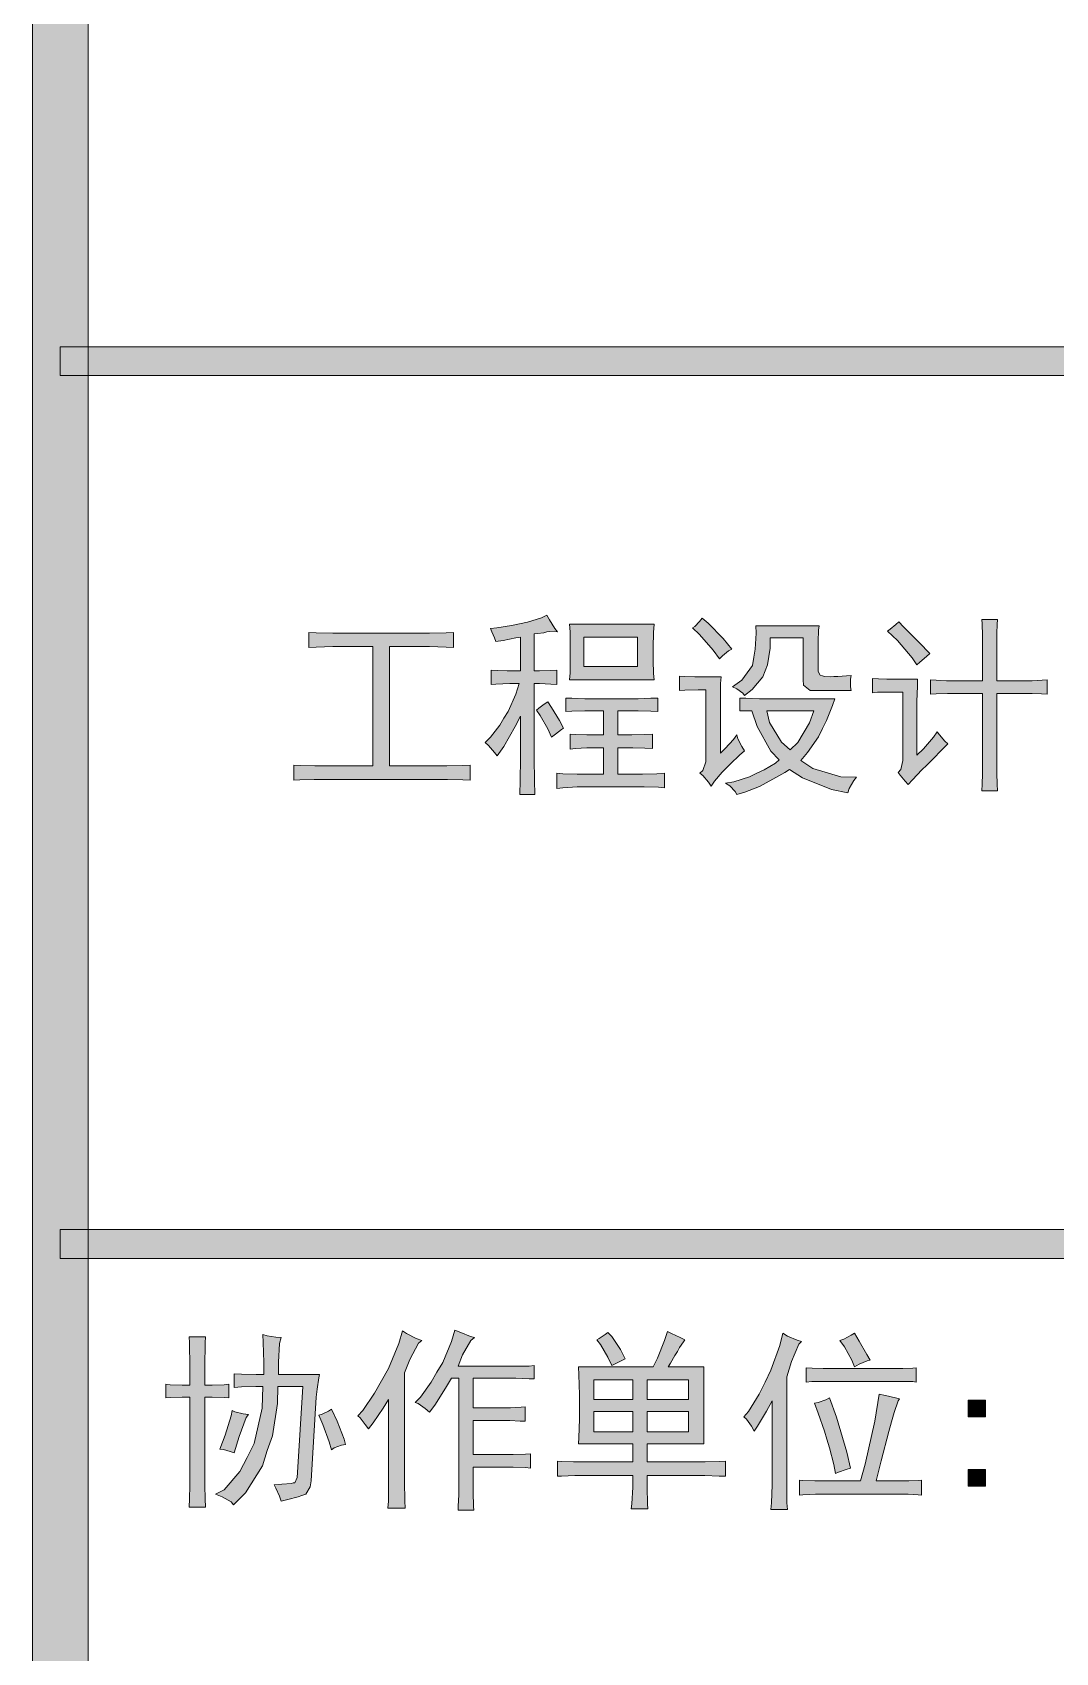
# Model space of a CAD drawing. Header units: millimetres. Extents: x 261 to 114907, y 32 to 1998430.
# Drawn here: x 107650 to 109486, y 1985572 to 1988478 of the extents above; entities that cross this region are included whole.
import ezdxf

# ---------------------------------------------------------------- set-up
doc = ezdxf.new("R2010")
doc.units = ezdxf.units.MM

msp = doc.modelspace()

# ---------------------------------------------------------------- hatches: boundary and pattern name
h = msp.add_hatch(color=0)
h.dxf.hatch_style = 2
h.paths.add_polyline_path([(107750.2, 1928333.3), (107650.3, 1928333.3), (107650.3, 1997229.2), (107750.2, 1997229.2)])
h = msp.add_hatch(color=0)
h.dxf.hatch_style = 2
h.paths.add_polyline_path([(113706.8, 1987913.7), (113706.8, 1987862), (107700.3, 1987862), (107700.3, 1987913.7)])
h = msp.add_hatch(color=0)
h.dxf.hatch_style = 2
h.paths.add_polyline_path([(108472, 1987408.2), (108483.2, 1987409.5), (108509.5, 1987413.8), (108524.2, 1987416.8), (108538.4, 1987419.8), (108563.4, 1987427.6), (108573.3, 1987432.3), (108578, 1987423.7), (108587.5, 1987408.6), (108592.3, 1987402.6), (108587.5, 1987403.5), (108577.6, 1987403), (108572.9, 1987402.2), (108567.7, 1987400.9), (108556.5, 1987399.2), (108550.5, 1987398.7), (108550.5, 1987332.4), (108559.9, 1987332.4), (108580.2, 1987333.2), (108591, 1987333.7), (108591, 1987308.2), (108580.2, 1987308.7), (108559.9, 1987309.5), (108550.5, 1987309.5), (108550.5, 1987190.6), (108550.5, 1987175.5), (108550.9, 1987135.9), (108551.8, 1987110.9), (108524.6, 1987110.9), (108525.5, 1987135.9), (108525.9, 1987175.1), (108525.9, 1987189.3), (108525.9, 1987251.3), (108516.4, 1987232.4), (108495.7, 1987196.6), (108484.1, 1987179.8), (108479.4, 1987186.3), (108468.6, 1987198.8), (108462.6, 1987203.9), (108472, 1987213.4), (108488.8, 1987235), (108496.2, 1987247.5), (108503.9, 1987259.5), (108517.3, 1987290.6), (108523.3, 1987309.5), (108506.5, 1987309.5), (108481.5, 1987308.7), (108473.3, 1987308.2), (108473.3, 1987333.7), (108485, 1987333.2), (108501.8, 1987332.4), (108506.9, 1987332.4), (108525.9, 1987332.4), (108525.9, 1987393.1), (108517.3, 1987391.4), (108494.9, 1987387.1), (108481.5, 1987385.4), (108479.4, 1987391.4), (108474.6, 1987402.6)])
h = msp.add_hatch(color=0)
h.dxf.hatch_style = 2
h.paths.add_polyline_path([(108346.2, 1987400), (108362.6, 1987400), (108392.3, 1987400.9), (108405.7, 1987401.3), (108405.7, 1987374.2), (108392.3, 1987375), (108362.6, 1987375.9), (108346.2, 1987375.9), (108290.6, 1987375.9), (108290.6, 1987162.1), (108378.5, 1987162.1), (108394, 1987162.1), (108422.5, 1987163), (108435.4, 1987163.4), (108435.4, 1987136.3), (108422.5, 1987137.2), (108394.9, 1987137.6), (108379.8, 1987137.6), (108170.4, 1987137.6), (108155.7, 1987137.6), (108129.9, 1987137.2), (108119.1, 1987136.3), (108119.1, 1987163.4), (108130.7, 1987163), (108157, 1987162.1), (108171.7, 1987162.1), (108260.9, 1987162.1), (108260.9, 1987375.9), (108207, 1987375.9), (108189.4, 1987375.9), (108159.2, 1987375), (108146.3, 1987374.2), (108146.3, 1987401.3), (108159.2, 1987400.9), (108189.4, 1987400), (108207, 1987400)])
h = msp.add_hatch(color=0)
h.paths.add_polyline_path([(108765.5, 1987416.4), (108764.6, 1987401.3), (108763.8, 1987374.2), (108763.8, 1987362.1), (108763.8, 1987350.9), (108764.6, 1987327.6), (108765.5, 1987316.4), (108613.8, 1987316.4), (108614.7, 1987328.9), (108615.1, 1987353.5), (108615.1, 1987364.7), (108615.1, 1987376.3), (108614.7, 1987402.2), (108613.8, 1987416.4)])
h.paths.add_polyline_path([(108735.8, 1987340.5), (108735.8, 1987393.1), (108639.7, 1987393.1), (108639.7, 1987340.5)])
h = msp.add_hatch(color=0)
h.dxf.hatch_style = 2
h.paths.add_polyline_path([(108851.7, 1987427.2), (108862.4, 1987418.1), (108889.2, 1987390.5), (108904.7, 1987371.6), (108899.1, 1987368.1), (108888.3, 1987359.5), (108882.7, 1987353.9), (108871.5, 1987369.4), (108846.9, 1987397.4), (108834.4, 1987409.5), (108838.3, 1987412.1), (108846.9, 1987421.1)])
h = msp.add_hatch(color=0)
h.dxf.hatch_style = 2
h.paths.add_polyline_path([(109057.2, 1987297.5), (109045.6, 1987297.5), (109033.5, 1987306.9), (109033.1, 1987316.4), (109033.1, 1987391.8), (108973.6, 1987391.8), (108973.6, 1987372.9), (108968.9, 1987343.1), (108964.6, 1987332.4), (108960.3, 1987321.6), (108941.7, 1987299.2), (108927.5, 1987288), (108924.9, 1987292.7), (108914.2, 1987300.5), (108906, 1987303.9), (108922.8, 1987315.6), (108942.2, 1987341.8), (108944.3, 1987356.9), (108946.9, 1987371.6), (108948.6, 1987400), (108947.8, 1987413.4), (109061.5, 1987413.4), (109060.7, 1987405.6), (109059.8, 1987385.4), (109059.8, 1987372.9), (109059.8, 1987336.7), (109059.8, 1987331.1), (109063.7, 1987324.6), (109067.6, 1987323.7), (109071, 1987322.4), (109081.8, 1987322), (109088.2, 1987322.4), (109095.1, 1987322.4), (109110.7, 1987323.7), (109119.3, 1987324.2), (109118, 1987317.7), (109118, 1987303.9), (109119.3, 1987297.5)])
h = msp.add_hatch(color=0)
h.dxf.hatch_style = 2
h.paths.add_polyline_path([(109204.6, 1987420.3), (109213.2, 1987411.6), (109241.2, 1987383.2), (109260.2, 1987363.4), (109254.1, 1987358.2), (109242.5, 1987347.9), (109236.9, 1987343.1), (109228.3, 1987356.1), (109202, 1987386.7), (109184.3, 1987403.9), (109189.1, 1987407.3), (109199, 1987415.5)])
h = msp.add_hatch(color=0)
h.dxf.hatch_style = 2
h.paths.add_polyline_path([(109354.6, 1987314.7), (109354.6, 1987382.3), (109354.6, 1987396.1), (109354.1, 1987416.8), (109353.3, 1987424.6), (109381.7, 1987424.6), (109380.8, 1987415.5), (109380.4, 1987400), (109380.4, 1987393.1), (109380.4, 1987314.7), (109435.6, 1987314.7), (109443.8, 1987314.7), (109461.4, 1987315.6), (109470.9, 1987316.4), (109470.9, 1987290.6), (109460.6, 1987291.4), (109443.8, 1987291.9), (109437.3, 1987291.9), (109380.4, 1987291.9), (109380.4, 1987156.5), (109380.4, 1987148.8), (109380.8, 1987129), (109381.7, 1987117.3), (109353.3, 1987117.3), (109354.1, 1987129), (109354.6, 1987147.9), (109354.6, 1987155.3), (109354.6, 1987291.9), (109302, 1987291.9), (109291.6, 1987291.9), (109271.4, 1987291.4), (109261.5, 1987290.6), (109261.5, 1987316.4), (109271.4, 1987315.6), (109290.3, 1987314.7), (109299.4, 1987314.7)])
h = msp.add_hatch(color=0)
h.dxf.hatch_style = 2
h.paths.add_polyline_path([(108885.7, 1987321.6), (108884.9, 1987309.5), (108884.4, 1987282.4), (108884.4, 1987267.7), (108884.4, 1987185), (108893, 1987193.2), (108907.7, 1987209.5), (108914.2, 1987217.7), (108915.9, 1987210.8), (108922.8, 1987196.6), (108927.5, 1987189.3), (108918.9, 1987181.1), (108902.5, 1987165.6), (108895.2, 1987158.3), (108887.4, 1987150.5), (108874.1, 1987134.6), (108868, 1987125.5), (108863.3, 1987132.8), (108853, 1987144.5), (108847.8, 1987148.8), (108853, 1987154), (108858.6, 1987169.5), (108858.6, 1987179.8), (108858.6, 1987298.7), (108844.3, 1987298.7), (108820.6, 1987297.9), (108811.2, 1987297.5), (108811.2, 1987322.9), (108820.2, 1987322.4), (108838.3, 1987321.6), (108847.8, 1987321.6)])
h = msp.add_hatch(color=0)
h.dxf.hatch_style = 2
h.paths.add_polyline_path([(109238.2, 1987317.7), (109237.8, 1987304.8), (109236.9, 1987277.6), (109236.9, 1987263.4), (109236.9, 1987181.1), (109248.5, 1987192.7), (109266.6, 1987213.4), (109273.5, 1987222.9), (109277.4, 1987217.7), (109286.9, 1987206.5), (109292.5, 1987201.4), (109254.6, 1987163.4), (109246, 1987154.8), (109229.2, 1987137.2), (109221, 1987128.5), (109216.2, 1987134.6), (109207.2, 1987145.3), (109203.3, 1987150.1), (109208, 1987155.3), (109211.9, 1987171.6), (109211.5, 1987182.4), (109211.5, 1987294.4), (109193, 1987294.4), (109166.2, 1987294), (109157.2, 1987293.1), (109157.2, 1987319), (109168, 1987318.1), (109183, 1987317.7), (109186.9, 1987317.7)])
h = msp.add_hatch(color=0)
h.dxf.hatch_style = 2
h.paths.add_polyline_path([(108574.6, 1987277.2), (108581.5, 1987266.9), (108595.7, 1987243.2), (108603, 1987229.8), (108599.2, 1987227.2), (108588.4, 1987219), (108581.5, 1987213.4), (108574.6, 1987228.5), (108561.2, 1987252.6), (108554.3, 1987262.1), (108558.6, 1987265.6), (108568.6, 1987272.9)])
h = msp.add_hatch(color=0)
h.dxf.hatch_style = 2
h.paths.add_polyline_path([(108726.3, 1987282.4), (108737, 1987282.4), (108759.9, 1987283.2), (108772, 1987283.7), (108772, 1987259.5), (108759.9, 1987260), (108737, 1987260.8), (108726.3, 1987260.8), (108700.4, 1987260.8), (108700.4, 1987217.7), (108715.1, 1987217.7), (108725.4, 1987217.7), (108749.1, 1987218.2), (108762.5, 1987219), (108762.5, 1987193.2), (108749.1, 1987194), (108727.6, 1987194.5), (108719.4, 1987194.5), (108700.4, 1987194.5), (108700.4, 1987147.1), (108732.7, 1987147.1), (108744.8, 1987147.1), (108770.7, 1987147.9), (108784, 1987148.8), (108784, 1987122.9), (108773.2, 1987123.8), (108747.8, 1987124.2), (108732.7, 1987124.2), (108642.2, 1987124.2), (108627.6, 1987124.2), (108601.7, 1987122.9), (108591, 1987121.6), (108591, 1987148.8), (108601.7, 1987147.9), (108627.6, 1987147.1), (108642.2, 1987147.1), (108674.6, 1987147.1), (108674.6, 1987194.5), (108655.6, 1987194.5), (108644.8, 1987194.5), (108624.6, 1987193.2), (108615.1, 1987191.9), (108615.1, 1987219), (108624.6, 1987218.2), (108644.8, 1987217.7), (108655.6, 1987217.7), (108674.6, 1987217.7), (108674.6, 1987260.8), (108653, 1987260.8), (108641, 1987260.8), (108618.1, 1987260), (108606.9, 1987259.5), (108606.9, 1987283.7), (108618.1, 1987283.2), (108641, 1987282.4), (108653, 1987282.4)])
h = msp.add_hatch(color=0)
h.paths.add_polyline_path([(108919.3, 1987283.7), (108930.1, 1987283.2), (108954.7, 1987282.4), (108968, 1987282.4), (109089.5, 1987282.4), (109085.7, 1987270.3), (109074.5, 1987243.6), (109067.6, 1987228.9), (109060.2, 1987214.3), (109040.8, 1987185.8), (109028.8, 1987171.6), (109050.3, 1987157.4), (109100.3, 1987142.3), (109128.8, 1987141.9), (109123.6, 1987135.9), (109115.4, 1987121.6), (109112.8, 1987113.5), (109083.5, 1987119.5), (109031.8, 1987140.6), (109008.5, 1987155.3), (108999.9, 1987150.1), (108978.8, 1987138), (108966.7, 1987131.6), (108954.7, 1987125.1), (108928.4, 1987114.7), (108914.2, 1987110.9), (108911.1, 1987116), (108901.2, 1987126.4), (108893.9, 1987131.1), (108908.6, 1987133.7), (108936.6, 1987142.3), (108949.9, 1987148.8), (108962.8, 1987154.8), (108983.1, 1987166.9), (108989.6, 1987172.9), (108974.9, 1987188.4), (108950.4, 1987232.4), (108940.9, 1987260.8), (108919.3, 1987260.8)])
h.paths.add_polyline_path([(109009.8, 1987190.6), (109023.6, 1987203.9), (109044.3, 1987239.3), (109052, 1987260.8), (108968, 1987260.8), (108972.8, 1987239.7), (108993.9, 1987204.8)])
h = msp.add_hatch(color=0)
h.dxf.hatch_style = 2
h.paths.add_polyline_path([(113706.8, 1986330.5), (113706.8, 1986278.8), (107700.3, 1986278.8), (107700.3, 1986330.5)])
h = msp.add_hatch(color=0)
h.dxf.hatch_style = 2
h.paths.add_polyline_path([(107932.5, 1986051.2), (107932.5, 1986084), (107932.1, 1986127.1), (107931.2, 1986137.9), (107961, 1986137.9), (107960.1, 1986127.1), (107959.7, 1986084), (107959.7, 1986051.2), (107972.6, 1986051.2), (107994.1, 1986052.1), (108002.8, 1986053), (108002.8, 1986028.4), (107994.1, 1986029.3), (107972.6, 1986029.7), (107959.7, 1986029.7), (107959.7, 1985881), (107959.7, 1985871.5), (107960.1, 1985847.4), (107961, 1985832.3), (107931.2, 1985832.3), (107932.1, 1985847.4), (107932.5, 1985871.5), (107932.5, 1985881), (107932.5, 1986029.7), (107919.2, 1986029.7), (107897.6, 1986029.3), (107889.4, 1986028.4), (107889.4, 1986053), (107897.6, 1986052.1), (107919.2, 1986051.2)])
h = msp.add_hatch(color=0)
h.dxf.hatch_style = 2
h.paths.add_polyline_path([(108065.2, 1986070.2), (108065.2, 1986092.2), (108064.4, 1986127.9), (108063.5, 1986142.2), (108071.3, 1986140), (108087.2, 1986137.4), (108096.3, 1986136.6), (108093.3, 1986125.8), (108091.5, 1986092.6), (108092, 1986070.2), (108165.2, 1986070.2), (108163.9, 1986064.2), (108160.9, 1986043.9), (108159.6, 1986029.7), (108150.1, 1985879.7), (108148.8, 1985869), (108140.7, 1985855.6), (108133.8, 1985853.4), (108127.3, 1985850.9), (108108.3, 1985846.1), (108096.3, 1985843.1), (108093.3, 1985852.2), (108087.2, 1985866.8), (108083.8, 1985872.8), (108098, 1985873.7), (108115.2, 1985875), (108118.2, 1985875.9), (108121.3, 1985876.3), (108125.1, 1985885.8), (108126, 1985894.8), (108135.5, 1986048.7), (108090.7, 1986048.7), (108090.2, 1986018.5), (108080.8, 1985960.7), (108071.7, 1985934), (108063.1, 1985906.9), (108032.5, 1985858.2), (108011, 1985836.6), (108007.1, 1985841.8), (107990.7, 1985851.3), (107978.6, 1985855.6), (107994.1, 1985863.4), (108022.6, 1985896.5), (108035.5, 1985921.5), (108048, 1985946.5), (108062.2, 1986010.3), (108063.5, 1986048.7), (108051, 1986048.7), (108025.2, 1986048.2), (108012.2, 1986047.4), (108012.2, 1986071.9), (108025.2, 1986071.1), (108051.5, 1986070.2)])
h = msp.add_hatch(color=0)
h.dxf.hatch_style = 2
h.paths.add_polyline_path([(108348.8, 1986131.4), (108342.8, 1986126.7), (108327.2, 1986097.3), (108317.8, 1986073.2), (108317.8, 1985900), (108317.8, 1985878.4), (108318.6, 1985844), (108319.1, 1985831), (108288, 1985831), (108288.9, 1985843.1), (108289.3, 1985877.1), (108289.3, 1985898.7), (108289.3, 1986025.8), (108279.8, 1986010.3), (108261.7, 1985984), (108253.1, 1985973.2), (108247.5, 1985981), (108238, 1985992.6), (108234.2, 1985996.1), (108242.8, 1986005.6), (108263.9, 1986037), (108276.4, 1986059), (108288.9, 1986081), (108307.9, 1986125.8), (108313.9, 1986148.6), (108321.2, 1986143.9), (108338.9, 1986135.3)])
h = msp.add_hatch(color=0)
h.dxf.hatch_style = 2
h.paths.add_polyline_path([(108443.6, 1986136.6), (108436.7, 1986131.4), (108422, 1986105.5), (108413.9, 1986085.3), (108503.1, 1986085.3), (108517.7, 1986085.3), (108541.4, 1986085.7), (108550.5, 1986086.6), (108550.5, 1986062.4), (108541.4, 1986062.9), (108517.7, 1986063.7), (108503.1, 1986063.7), (108441, 1986063.7), (108441, 1986010.7), (108496.2, 1986010.7), (108507.8, 1986010.7), (108526.8, 1986011.6), (108534.1, 1986012.5), (108534.1, 1985986.6), (108525.5, 1985987), (108506.5, 1985987.9), (108496.2, 1985987.9), (108441, 1985987.9), (108441, 1985927.1), (108498.7, 1985927.1), (108512.5, 1985927.1), (108534.9, 1985927.6), (108543.6, 1985928.4), (108543.6, 1985902.6), (108534.9, 1985903.4), (108513, 1985904.3), (108500.5, 1985904.3), (108441, 1985904.3), (108441, 1985878.4), (108441, 1985859.5), (108441.4, 1985833.6), (108442.3, 1985827.2), (108413.9, 1985827.2), (108414.3, 1985834.5), (108415.2, 1985854.7), (108415.2, 1985867.7), (108415.2, 1986063.7), (108401.8, 1986063.7), (108391.5, 1986046.1), (108372.1, 1986015.5), (108362.6, 1986003), (108354.8, 1986009.4), (108342.3, 1986018.5), (108336.7, 1986020.2), (108346.2, 1986029.7), (108365.6, 1986056.8), (108375.9, 1986074.5), (108386.3, 1986092.2), (108402.2, 1986129.7), (108408.3, 1986149.9), (108418.6, 1986145.6), (108436.3, 1986138.7)])
h = msp.add_hatch(color=0)
h.paths.add_polyline_path([(108854.7, 1986084), (108854.7, 1985946.1), (108753, 1985946.1), (108753, 1985913.8), (108842.2, 1985913.8), (108857.3, 1985913.8), (108882.7, 1985914.2), (108893.5, 1985915.1), (108893.5, 1985887.9), (108882.3, 1985888.4), (108856.4, 1985889.2), (108842.2, 1985889.2), (108753, 1985889.2), (108753, 1985868.1), (108753.9, 1985838.4), (108754.3, 1985829.7), (108724.6, 1985829.7), (108725.8, 1985838.4), (108727.6, 1985868.1), (108727.6, 1985889.2), (108639.7, 1985889.2), (108623.3, 1985889.2), (108599.6, 1985888.4), (108592.3, 1985887.9), (108592.3, 1985915.1), (108599.2, 1985914.2), (108621.1, 1985913.8), (108636.6, 1985913.8), (108727.6, 1985913.8), (108727.6, 1985946.1), (108630.2, 1985946.1), (108630.6, 1985957.3), (108631.5, 1985990.5), (108631.5, 1986012.5), (108631.5, 1986034), (108630.6, 1986069.8), (108630.2, 1986084), (108763.8, 1986084), (108771.5, 1986099.5), (108784, 1986131.4), (108789.6, 1986147.3), (108796.5, 1986143.9), (108812, 1986136.6), (108820.6, 1986132.7), (108818.1, 1986129.2), (108811.2, 1986118.9), (108807.3, 1986111.6), (108803, 1986104.7), (108794.8, 1986090.5), (108790.9, 1986084)])
h.paths.add_polyline_path([(108827.5, 1985967.6), (108827.5, 1986004.3), (108753, 1986004.3), (108753, 1985967.6)])
h.paths.add_polyline_path([(108827.5, 1986025.8), (108827.5, 1986060.7), (108753, 1986060.7), (108753, 1986025.8)])
h.paths.add_polyline_path([(108727.6, 1985967.6), (108727.6, 1986004.3), (108657.3, 1986004.3), (108657.3, 1985967.6)])
h.paths.add_polyline_path([(108727.6, 1986025.8), (108727.6, 1986060.7), (108657.3, 1986060.7), (108657.3, 1986025.8)])
h = msp.add_hatch(color=0)
h.dxf.hatch_style = 2
h.paths.add_polyline_path([(108682.8, 1986146), (108689.6, 1986138.7), (108705.2, 1986115), (108713.8, 1986098.6), (108706.5, 1986095.2), (108694.4, 1986089.2), (108689.6, 1986086.6), (108682.8, 1986101.7), (108669.4, 1986124.5), (108662.5, 1986132.7), (108667.2, 1986135.3), (108677.6, 1986142.2)])
h = msp.add_hatch(color=0)
h.dxf.hatch_style = 2
h.paths.add_polyline_path([(109030.1, 1986129.7), (109025.3, 1986124.9), (109012, 1986093.5), (109003.4, 1986066.3), (109003.4, 1985894.8), (109003.4, 1985872.8), (109003.8, 1985840.1), (109004.6, 1985828.5), (108974.9, 1985828.5), (108976.2, 1985840.5), (108977.5, 1985872.8), (108977.5, 1985893.1), (108977.5, 1986023.2), (108967.2, 1986004.7), (108951.2, 1985978), (108945.2, 1985968.9), (108940.4, 1985978), (108931, 1985990.5), (108926.2, 1985994.8), (108934.8, 1986004.3), (108954.2, 1986035.3), (108964.6, 1986056.8), (108974.9, 1986078.4), (108990.9, 1986122.3), (108996.5, 1986144.7), (109005.1, 1986139.1), (109021.9, 1986131.8)])
h = msp.add_hatch(color=0)
h.dxf.hatch_style = 2
h.paths.add_polyline_path([(109124.9, 1986144.7), (109133.1, 1986130.5), (109147.3, 1986106.4), (109153.3, 1986096.1), (109147.7, 1986094.8), (109133.5, 1986088.7), (109124.9, 1986084), (109120.1, 1986096.1), (109107.2, 1986119.8), (109099, 1986131.4), (109105.9, 1986134), (109118.8, 1986140.9)])
h = msp.add_hatch(color=0)
h.dxf.hatch_style = 2
h.paths.add_polyline_path([(109199, 1986081.4), (109211.5, 1986081.4), (109229.6, 1986081.8), (109235.6, 1986082.7), (109235.6, 1986056.8), (109229.6, 1986057.7), (109210.6, 1986058.1), (109197.7, 1986058.1), (109077.5, 1986058.1), (109068, 1986058.1), (109048.6, 1986057.7), (109038.3, 1986056.8), (109038.3, 1986082.7), (109049, 1986081.8), (109068.9, 1986081.4), (109077.5, 1986081.4)])
h = msp.add_hatch(color=0)
h.dxf.hatch_style = 2
h.paths.add_polyline_path([(109205.9, 1986027.1), (109203.3, 1986023.2), (109196, 1986002.1), (109191.2, 1985985.3), (109186.5, 1985968.5), (109172.7, 1985915.5), (109164.1, 1985879.7), (109210.2, 1985879.7), (109222.7, 1985879.7), (109240.4, 1985880.6), (109245.1, 1985881), (109245.1, 1985853.9), (109239.1, 1985854.7), (109221.4, 1985855.6), (109210.2, 1985855.6), (109072.3, 1985855.6), (109055.1, 1985855.6), (109032.2, 1985854.7), (109026.2, 1985853.9), (109026.2, 1985881), (109032.2, 1985880.6), (109053.8, 1985879.7), (109069.3, 1985879.7), (109135.6, 1985879.7), (109144.3, 1985909.5), (109161.5, 1985987), (109169.3, 1986035.3), (109180.5, 1986032.7), (109198.6, 1986028.4)])
h = msp.add_hatch(color=0)
h.dxf.hatch_style = 2
h.paths.add_polyline_path([(108038.1, 1985998.7), (108033.8, 1985993.5), (108021.3, 1985959), (108012.2, 1985929.7), (108005.3, 1985932.3), (107992.9, 1985935.8), (107986.8, 1985936.6), (107996.3, 1985961.6), (108007.1, 1985996.1), (108008.4, 1986005.6), (108013.5, 1986003.4), (108028.6, 1986000)])
h = msp.add_hatch(color=0)
h.dxf.hatch_style = 2
h.paths.add_polyline_path([(108186.8, 1986008.1), (108196.7, 1985986.6), (108209.6, 1985954.7), (108212.2, 1985944.8), (108204.9, 1985943.5), (108191.9, 1985938.8), (108186.8, 1985935.3), (108182.5, 1985949.5), (108171.3, 1985980.6), (108163.9, 1985997.4), (108170, 1985999.5), (108181.2, 1986004.7)])
h = msp.add_hatch(color=0)
h.dxf.hatch_style = 2
h.paths.add_polyline_path([(109080.1, 1986028.4), (109092.6, 1985993.9), (109111.5, 1985931), (109118, 1985902.6), (109109.8, 1985900), (109096.4, 1985895.2), (109090.8, 1985893.1), (109087.8, 1985909), (109080.1, 1985939.2), (109075.3, 1985954.3), (109071, 1985968.9), (109059.8, 1986001.3), (109053.3, 1986018.9), (109059.8, 1986020.2), (109073.6, 1986025)])
h = msp.add_hatch(color=0)
h.dxf.hatch_style = 2
h.paths.add_polyline_path([(109360.2, 1985994.8), (109329.1, 1985994.8), (109329.1, 1986024.5), (109360.2, 1986024.5)])
h = msp.add_hatch(color=0)
h.dxf.hatch_style = 2
h.paths.add_polyline_path([(109360.2, 1985870.3), (109329.1, 1985870.3), (109329.1, 1985900), (109360.2, 1985900)])

# ---------------------------------------------------------------- linework, layer by layer
at = {"color": 0, "lineweight": 0}
for points in [[(107750.2, 1928333.3), (107650.3, 1928333.3), (107650.3, 1997229.2), (107750.2, 1997229.2)], [(113706.8, 1987913.7), (113706.8, 1987862), (107700.3, 1987862), (107700.3, 1987913.7)], [(108472, 1987408.2), (108483.2, 1987409.5), (108509.5, 1987413.8), (108524.2, 1987416.8), (108538.4, 1987419.8), (108563.4, 1987427.6), (108573.3, 1987432.3), (108578, 1987423.7), (108587.5, 1987408.6), (108592.3, 1987402.6), (108587.5, 1987403.5), (108577.6, 1987403), (108572.9, 1987402.2), (108567.7, 1987400.9), (108556.5, 1987399.2), (108550.5, 1987398.7), (108550.5, 1987332.4), (108559.9, 1987332.4), (108580.2, 1987333.2), (108591, 1987333.7), (108591, 1987308.2), (108580.2, 1987308.7), (108559.9, 1987309.5), (108550.5, 1987309.5), (108550.5, 1987190.6), (108550.5, 1987175.5), (108550.9, 1987135.9), (108551.8, 1987110.9), (108524.6, 1987110.9), (108525.5, 1987135.9), (108525.9, 1987175.1), (108525.9, 1987189.3), (108525.9, 1987251.3), (108516.4, 1987232.4), (108495.7, 1987196.6), (108484.1, 1987179.8), (108479.4, 1987186.3), (108468.6, 1987198.8), (108462.6, 1987203.9), (108472, 1987213.4), (108488.8, 1987235), (108496.2, 1987247.5), (108503.9, 1987259.5), (108517.3, 1987290.6), (108523.3, 1987309.5), (108506.5, 1987309.5), (108481.5, 1987308.7), (108473.3, 1987308.2), (108473.3, 1987333.7), (108485, 1987333.2), (108501.8, 1987332.4), (108506.9, 1987332.4), (108525.9, 1987332.4), (108525.9, 1987393.1), (108517.3, 1987391.4), (108494.9, 1987387.1), (108481.5, 1987385.4), (108479.4, 1987391.4), (108474.6, 1987402.6)], [(108346.2, 1987400), (108362.6, 1987400), (108392.3, 1987400.9), (108405.7, 1987401.3), (108405.7, 1987374.2), (108392.3, 1987375), (108362.6, 1987375.9), (108346.2, 1987375.9), (108290.6, 1987375.9), (108290.6, 1987162.1), (108378.5, 1987162.1), (108394, 1987162.1), (108422.5, 1987163), (108435.4, 1987163.4), (108435.4, 1987136.3), (108422.5, 1987137.2), (108394.9, 1987137.6), (108379.8, 1987137.6), (108170.4, 1987137.6), (108155.7, 1987137.6), (108129.9, 1987137.2), (108119.1, 1987136.3), (108119.1, 1987163.4), (108130.7, 1987163), (108157, 1987162.1), (108171.7, 1987162.1), (108260.9, 1987162.1), (108260.9, 1987375.9), (108207, 1987375.9), (108189.4, 1987375.9), (108159.2, 1987375), (108146.3, 1987374.2), (108146.3, 1987401.3), (108159.2, 1987400.9), (108189.4, 1987400), (108207, 1987400)], [(108765.5, 1987416.4), (108764.6, 1987401.3), (108763.8, 1987374.2), (108763.8, 1987362.1), (108763.8, 1987350.9), (108764.6, 1987327.6), (108765.5, 1987316.4), (108613.8, 1987316.4), (108614.7, 1987328.9), (108615.1, 1987353.5), (108615.1, 1987364.7), (108615.1, 1987376.3), (108614.7, 1987402.2), (108613.8, 1987416.4)], [(108851.7, 1987427.2), (108862.4, 1987418.1), (108889.2, 1987390.5), (108904.7, 1987371.6), (108899.1, 1987368.1), (108888.3, 1987359.5), (108882.7, 1987353.9), (108871.5, 1987369.4), (108846.9, 1987397.4), (108834.4, 1987409.5), (108838.3, 1987412.1), (108846.9, 1987421.1)], [(109057.2, 1987297.5), (109045.6, 1987297.5), (109033.5, 1987306.9), (109033.1, 1987316.4), (109033.1, 1987391.8), (108973.6, 1987391.8), (108973.6, 1987372.9), (108968.9, 1987343.1), (108964.6, 1987332.4), (108960.3, 1987321.6), (108941.7, 1987299.2), (108927.5, 1987288), (108924.9, 1987292.7), (108914.2, 1987300.5), (108906, 1987303.9), (108922.8, 1987315.6), (108942.2, 1987341.8), (108944.3, 1987356.9), (108946.9, 1987371.6), (108948.6, 1987400), (108947.8, 1987413.4), (109061.5, 1987413.4), (109060.7, 1987405.6), (109059.8, 1987385.4), (109059.8, 1987372.9), (109059.8, 1987336.7), (109059.8, 1987331.1), (109063.7, 1987324.6), (109067.6, 1987323.7), (109071, 1987322.4), (109081.8, 1987322), (109088.2, 1987322.4), (109095.1, 1987322.4), (109110.7, 1987323.7), (109119.3, 1987324.2), (109118, 1987317.7), (109118, 1987303.9), (109119.3, 1987297.5)], [(109204.6, 1987420.3), (109213.2, 1987411.6), (109241.2, 1987383.2), (109260.2, 1987363.4), (109254.1, 1987358.2), (109242.5, 1987347.9), (109236.9, 1987343.1), (109228.3, 1987356.1), (109202, 1987386.7), (109184.3, 1987403.9), (109189.1, 1987407.3), (109199, 1987415.5)], [(109354.6, 1987314.7), (109354.6, 1987382.3), (109354.6, 1987396.1), (109354.1, 1987416.8), (109353.3, 1987424.6), (109381.7, 1987424.6), (109380.8, 1987415.5), (109380.4, 1987400), (109380.4, 1987393.1), (109380.4, 1987314.7), (109435.6, 1987314.7), (109443.8, 1987314.7), (109461.4, 1987315.6), (109470.9, 1987316.4), (109470.9, 1987290.6), (109460.6, 1987291.4), (109443.8, 1987291.9), (109437.3, 1987291.9), (109380.4, 1987291.9), (109380.4, 1987156.5), (109380.4, 1987148.8), (109380.8, 1987129), (109381.7, 1987117.3), (109353.3, 1987117.3), (109354.1, 1987129), (109354.6, 1987147.9), (109354.6, 1987155.3), (109354.6, 1987291.9), (109302, 1987291.9), (109291.6, 1987291.9), (109271.4, 1987291.4), (109261.5, 1987290.6), (109261.5, 1987316.4), (109271.4, 1987315.6), (109290.3, 1987314.7), (109299.4, 1987314.7)], [(108735.8, 1987340.5), (108735.8, 1987393.1), (108639.7, 1987393.1), (108639.7, 1987340.5)], [(108885.7, 1987321.6), (108884.9, 1987309.5), (108884.4, 1987282.4), (108884.4, 1987267.7), (108884.4, 1987185), (108893, 1987193.2), (108907.7, 1987209.5), (108914.2, 1987217.7), (108915.9, 1987210.8), (108922.8, 1987196.6), (108927.5, 1987189.3), (108918.9, 1987181.1), (108902.5, 1987165.6), (108895.2, 1987158.3), (108887.4, 1987150.5), (108874.1, 1987134.6), (108868, 1987125.5), (108863.3, 1987132.8), (108853, 1987144.5), (108847.8, 1987148.8), (108853, 1987154), (108858.6, 1987169.5), (108858.6, 1987179.8), (108858.6, 1987298.7), (108844.3, 1987298.7), (108820.6, 1987297.9), (108811.2, 1987297.5), (108811.2, 1987322.9), (108820.2, 1987322.4), (108838.3, 1987321.6), (108847.8, 1987321.6)], [(109238.2, 1987317.7), (109237.8, 1987304.8), (109236.9, 1987277.6), (109236.9, 1987263.4), (109236.9, 1987181.1), (109248.5, 1987192.7), (109266.6, 1987213.4), (109273.5, 1987222.9), (109277.4, 1987217.7), (109286.9, 1987206.5), (109292.5, 1987201.4), (109254.6, 1987163.4), (109246, 1987154.8), (109229.2, 1987137.2), (109221, 1987128.5), (109216.2, 1987134.6), (109207.2, 1987145.3), (109203.3, 1987150.1), (109208, 1987155.3), (109211.9, 1987171.6), (109211.5, 1987182.4), (109211.5, 1987294.4), (109193, 1987294.4), (109166.2, 1987294), (109157.2, 1987293.1), (109157.2, 1987319), (109168, 1987318.1), (109183, 1987317.7), (109186.9, 1987317.7)], [(108574.6, 1987277.2), (108581.5, 1987266.9), (108595.7, 1987243.2), (108603, 1987229.8), (108599.2, 1987227.2), (108588.4, 1987219), (108581.5, 1987213.4), (108574.6, 1987228.5), (108561.2, 1987252.6), (108554.3, 1987262.1), (108558.6, 1987265.6), (108568.6, 1987272.9)], [(108726.3, 1987282.4), (108737, 1987282.4), (108759.9, 1987283.2), (108772, 1987283.7), (108772, 1987259.5), (108759.9, 1987260), (108737, 1987260.8), (108726.3, 1987260.8), (108700.4, 1987260.8), (108700.4, 1987217.7), (108715.1, 1987217.7), (108725.4, 1987217.7), (108749.1, 1987218.2), (108762.5, 1987219), (108762.5, 1987193.2), (108749.1, 1987194), (108727.6, 1987194.5), (108719.4, 1987194.5), (108700.4, 1987194.5), (108700.4, 1987147.1), (108732.7, 1987147.1), (108744.8, 1987147.1), (108770.7, 1987147.9), (108784, 1987148.8), (108784, 1987122.9), (108773.2, 1987123.8), (108747.8, 1987124.2), (108732.7, 1987124.2), (108642.2, 1987124.2), (108627.6, 1987124.2), (108601.7, 1987122.9), (108591, 1987121.6), (108591, 1987148.8), (108601.7, 1987147.9), (108627.6, 1987147.1), (108642.2, 1987147.1), (108674.6, 1987147.1), (108674.6, 1987194.5), (108655.6, 1987194.5), (108644.8, 1987194.5), (108624.6, 1987193.2), (108615.1, 1987191.9), (108615.1, 1987219), (108624.6, 1987218.2), (108644.8, 1987217.7), (108655.6, 1987217.7), (108674.6, 1987217.7), (108674.6, 1987260.8), (108653, 1987260.8), (108641, 1987260.8), (108618.1, 1987260), (108606.9, 1987259.5), (108606.9, 1987283.7), (108618.1, 1987283.2), (108641, 1987282.4), (108653, 1987282.4)], [(108919.3, 1987283.7), (108930.1, 1987283.2), (108954.7, 1987282.4), (108968, 1987282.4), (109089.5, 1987282.4), (109085.7, 1987270.3), (109074.5, 1987243.6), (109067.6, 1987228.9), (109060.2, 1987214.3), (109040.8, 1987185.8), (109028.8, 1987171.6), (109050.3, 1987157.4), (109100.3, 1987142.3), (109128.8, 1987141.9), (109123.6, 1987135.9), (109115.4, 1987121.6), (109112.8, 1987113.5), (109083.5, 1987119.5), (109031.8, 1987140.6), (109008.5, 1987155.3), (108999.9, 1987150.1), (108978.8, 1987138), (108966.7, 1987131.6), (108954.7, 1987125.1), (108928.4, 1987114.7), (108914.2, 1987110.9), (108911.1, 1987116), (108901.2, 1987126.4), (108893.9, 1987131.1), (108908.6, 1987133.7), (108936.6, 1987142.3), (108949.9, 1987148.8), (108962.8, 1987154.8), (108983.1, 1987166.9), (108989.6, 1987172.9), (108974.9, 1987188.4), (108950.4, 1987232.4), (108940.9, 1987260.8), (108919.3, 1987260.8)], [(109009.8, 1987190.6), (109023.6, 1987203.9), (109044.3, 1987239.3), (109052, 1987260.8), (108968, 1987260.8), (108972.8, 1987239.7), (108993.9, 1987204.8)], [(113706.8, 1986330.5), (113706.8, 1986278.8), (107700.3, 1986278.8), (107700.3, 1986330.5)], [(107932.5, 1986051.2), (107932.5, 1986084), (107932.1, 1986127.1), (107931.2, 1986137.9), (107961, 1986137.9), (107960.1, 1986127.1), (107959.7, 1986084), (107959.7, 1986051.2), (107972.6, 1986051.2), (107994.1, 1986052.1), (108002.8, 1986053), (108002.8, 1986028.4), (107994.1, 1986029.3), (107972.6, 1986029.7), (107959.7, 1986029.7), (107959.7, 1985881), (107959.7, 1985871.5), (107960.1, 1985847.4), (107961, 1985832.3), (107931.2, 1985832.3), (107932.1, 1985847.4), (107932.5, 1985871.5), (107932.5, 1985881), (107932.5, 1986029.7), (107919.2, 1986029.7), (107897.6, 1986029.3), (107889.4, 1986028.4), (107889.4, 1986053), (107897.6, 1986052.1), (107919.2, 1986051.2)], [(108065.2, 1986070.2), (108065.2, 1986092.2), (108064.4, 1986127.9), (108063.5, 1986142.2), (108071.3, 1986140), (108087.2, 1986137.4), (108096.3, 1986136.6), (108093.3, 1986125.8), (108091.5, 1986092.6), (108092, 1986070.2), (108165.2, 1986070.2), (108163.9, 1986064.2), (108160.9, 1986043.9), (108159.6, 1986029.7), (108150.1, 1985879.7), (108148.8, 1985869), (108140.7, 1985855.6), (108133.8, 1985853.4), (108127.3, 1985850.9), (108108.3, 1985846.1), (108096.3, 1985843.1), (108093.3, 1985852.2), (108087.2, 1985866.8), (108083.8, 1985872.8), (108098, 1985873.7), (108115.2, 1985875), (108118.2, 1985875.9), (108121.3, 1985876.3), (108125.1, 1985885.8), (108126, 1985894.8), (108135.5, 1986048.7), (108090.7, 1986048.7), (108090.2, 1986018.5), (108080.8, 1985960.7), (108071.7, 1985934), (108063.1, 1985906.9), (108032.5, 1985858.2), (108011, 1985836.6), (108007.1, 1985841.8), (107990.7, 1985851.3), (107978.6, 1985855.6), (107994.1, 1985863.4), (108022.6, 1985896.5), (108035.5, 1985921.5), (108048, 1985946.5), (108062.2, 1986010.3), (108063.5, 1986048.7), (108051, 1986048.7), (108025.2, 1986048.2), (108012.2, 1986047.4), (108012.2, 1986071.9), (108025.2, 1986071.1), (108051.5, 1986070.2)], [(108348.8, 1986131.4), (108342.8, 1986126.7), (108327.2, 1986097.3), (108317.8, 1986073.2), (108317.8, 1985900), (108317.8, 1985878.4), (108318.6, 1985844), (108319.1, 1985831), (108288, 1985831), (108288.9, 1985843.1), (108289.3, 1985877.1), (108289.3, 1985898.7), (108289.3, 1986025.8), (108279.8, 1986010.3), (108261.7, 1985984), (108253.1, 1985973.2), (108247.5, 1985981), (108238, 1985992.6), (108234.2, 1985996.1), (108242.8, 1986005.6), (108263.9, 1986037), (108276.4, 1986059), (108288.9, 1986081), (108307.9, 1986125.8), (108313.9, 1986148.6), (108321.2, 1986143.9), (108338.9, 1986135.3)], [(108443.6, 1986136.6), (108436.7, 1986131.4), (108422, 1986105.5), (108413.9, 1986085.3), (108503.1, 1986085.3), (108517.7, 1986085.3), (108541.4, 1986085.7), (108550.5, 1986086.6), (108550.5, 1986062.4), (108541.4, 1986062.9), (108517.7, 1986063.7), (108503.1, 1986063.7), (108441, 1986063.7), (108441, 1986010.7), (108496.2, 1986010.7), (108507.8, 1986010.7), (108526.8, 1986011.6), (108534.1, 1986012.5), (108534.1, 1985986.6), (108525.5, 1985987), (108506.5, 1985987.9), (108496.2, 1985987.9), (108441, 1985987.9), (108441, 1985927.1), (108498.7, 1985927.1), (108512.5, 1985927.1), (108534.9, 1985927.6), (108543.6, 1985928.4), (108543.6, 1985902.6), (108534.9, 1985903.4), (108513, 1985904.3), (108500.5, 1985904.3), (108441, 1985904.3), (108441, 1985878.4), (108441, 1985859.5), (108441.4, 1985833.6), (108442.3, 1985827.2), (108413.9, 1985827.2), (108414.3, 1985834.5), (108415.2, 1985854.7), (108415.2, 1985867.7), (108415.2, 1986063.7), (108401.8, 1986063.7), (108391.5, 1986046.1), (108372.1, 1986015.5), (108362.6, 1986003), (108354.8, 1986009.4), (108342.3, 1986018.5), (108336.7, 1986020.2), (108346.2, 1986029.7), (108365.6, 1986056.8), (108375.9, 1986074.5), (108386.3, 1986092.2), (108402.2, 1986129.7), (108408.3, 1986149.9), (108418.6, 1986145.6), (108436.3, 1986138.7)], [(108854.7, 1986084), (108854.7, 1985946.1), (108753, 1985946.1), (108753, 1985913.8), (108842.2, 1985913.8), (108857.3, 1985913.8), (108882.7, 1985914.2), (108893.5, 1985915.1), (108893.5, 1985887.9), (108882.3, 1985888.4), (108856.4, 1985889.2), (108842.2, 1985889.2), (108753, 1985889.2), (108753, 1985868.1), (108753.9, 1985838.4), (108754.3, 1985829.7), (108724.6, 1985829.7), (108725.8, 1985838.4), (108727.6, 1985868.1), (108727.6, 1985889.2), (108639.7, 1985889.2), (108623.3, 1985889.2), (108599.6, 1985888.4), (108592.3, 1985887.9), (108592.3, 1985915.1), (108599.2, 1985914.2), (108621.1, 1985913.8), (108636.6, 1985913.8), (108727.6, 1985913.8), (108727.6, 1985946.1), (108630.2, 1985946.1), (108630.6, 1985957.3), (108631.5, 1985990.5), (108631.5, 1986012.5), (108631.5, 1986034), (108630.6, 1986069.8), (108630.2, 1986084), (108763.8, 1986084), (108771.5, 1986099.5), (108784, 1986131.4), (108789.6, 1986147.3), (108796.5, 1986143.9), (108812, 1986136.6), (108820.6, 1986132.7), (108818.1, 1986129.2), (108811.2, 1986118.9), (108807.3, 1986111.6), (108803, 1986104.7), (108794.8, 1986090.5), (108790.9, 1986084)], [(108682.8, 1986146), (108689.6, 1986138.7), (108705.2, 1986115), (108713.8, 1986098.6), (108706.5, 1986095.2), (108694.4, 1986089.2), (108689.6, 1986086.6), (108682.8, 1986101.7), (108669.4, 1986124.5), (108662.5, 1986132.7), (108667.2, 1986135.3), (108677.6, 1986142.2)], [(109030.1, 1986129.7), (109025.3, 1986124.9), (109012, 1986093.5), (109003.4, 1986066.3), (109003.4, 1985894.8), (109003.4, 1985872.8), (109003.8, 1985840.1), (109004.6, 1985828.5), (108974.9, 1985828.5), (108976.2, 1985840.5), (108977.5, 1985872.8), (108977.5, 1985893.1), (108977.5, 1986023.2), (108967.2, 1986004.7), (108951.2, 1985978), (108945.2, 1985968.9), (108940.4, 1985978), (108931, 1985990.5), (108926.2, 1985994.8), (108934.8, 1986004.3), (108954.2, 1986035.3), (108964.6, 1986056.8), (108974.9, 1986078.4), (108990.9, 1986122.3), (108996.5, 1986144.7), (109005.1, 1986139.1), (109021.9, 1986131.8)], [(109124.9, 1986144.7), (109133.1, 1986130.5), (109147.3, 1986106.4), (109153.3, 1986096.1), (109147.7, 1986094.8), (109133.5, 1986088.7), (109124.9, 1986084), (109120.1, 1986096.1), (109107.2, 1986119.8), (109099, 1986131.4), (109105.9, 1986134), (109118.8, 1986140.9)], [(109199, 1986081.4), (109211.5, 1986081.4), (109229.6, 1986081.8), (109235.6, 1986082.7), (109235.6, 1986056.8), (109229.6, 1986057.7), (109210.6, 1986058.1), (109197.7, 1986058.1), (109077.5, 1986058.1), (109068, 1986058.1), (109048.6, 1986057.7), (109038.3, 1986056.8), (109038.3, 1986082.7), (109049, 1986081.8), (109068.9, 1986081.4), (109077.5, 1986081.4)], [(108727.6, 1986025.8), (108727.6, 1986060.7), (108657.3, 1986060.7), (108657.3, 1986025.8)], [(108827.5, 1986025.8), (108827.5, 1986060.7), (108753, 1986060.7), (108753, 1986025.8)], [(109205.9, 1986027.1), (109203.3, 1986023.2), (109196, 1986002.1), (109191.2, 1985985.3), (109186.5, 1985968.5), (109172.7, 1985915.5), (109164.1, 1985879.7), (109210.2, 1985879.7), (109222.7, 1985879.7), (109240.4, 1985880.6), (109245.1, 1985881), (109245.1, 1985853.9), (109239.1, 1985854.7), (109221.4, 1985855.6), (109210.2, 1985855.6), (109072.3, 1985855.6), (109055.1, 1985855.6), (109032.2, 1985854.7), (109026.2, 1985853.9), (109026.2, 1985881), (109032.2, 1985880.6), (109053.8, 1985879.7), (109069.3, 1985879.7), (109135.6, 1985879.7), (109144.3, 1985909.5), (109161.5, 1985987), (109169.3, 1986035.3), (109180.5, 1986032.7), (109198.6, 1986028.4)], [(108038.1, 1985998.7), (108033.8, 1985993.5), (108021.3, 1985959), (108012.2, 1985929.7), (108005.3, 1985932.3), (107992.9, 1985935.8), (107986.8, 1985936.6), (107996.3, 1985961.6), (108007.1, 1985996.1), (108008.4, 1986005.6), (108013.5, 1986003.4), (108028.6, 1986000)], [(108186.8, 1986008.1), (108196.7, 1985986.6), (108209.6, 1985954.7), (108212.2, 1985944.8), (108204.9, 1985943.5), (108191.9, 1985938.8), (108186.8, 1985935.3), (108182.5, 1985949.5), (108171.3, 1985980.6), (108163.9, 1985997.4), (108170, 1985999.5), (108181.2, 1986004.7)], [(109080.1, 1986028.4), (109092.6, 1985993.9), (109111.5, 1985931), (109118, 1985902.6), (109109.8, 1985900), (109096.4, 1985895.2), (109090.8, 1985893.1), (109087.8, 1985909), (109080.1, 1985939.2), (109075.3, 1985954.3), (109071, 1985968.9), (109059.8, 1986001.3), (109053.3, 1986018.9), (109059.8, 1986020.2), (109073.6, 1986025)], [(109360.2, 1985994.8), (109329.1, 1985994.8), (109329.1, 1986024.5), (109360.2, 1986024.5)], [(108727.6, 1985967.6), (108727.6, 1986004.3), (108657.3, 1986004.3), (108657.3, 1985967.6)], [(108827.5, 1985967.6), (108827.5, 1986004.3), (108753, 1986004.3), (108753, 1985967.6)], [(109360.2, 1985870.3), (109329.1, 1985870.3), (109329.1, 1985900), (109360.2, 1985900)]]:
    msp.add_lwpolyline(points, close=True, dxfattribs=at)

doc.saveas('drawing.dxf')
